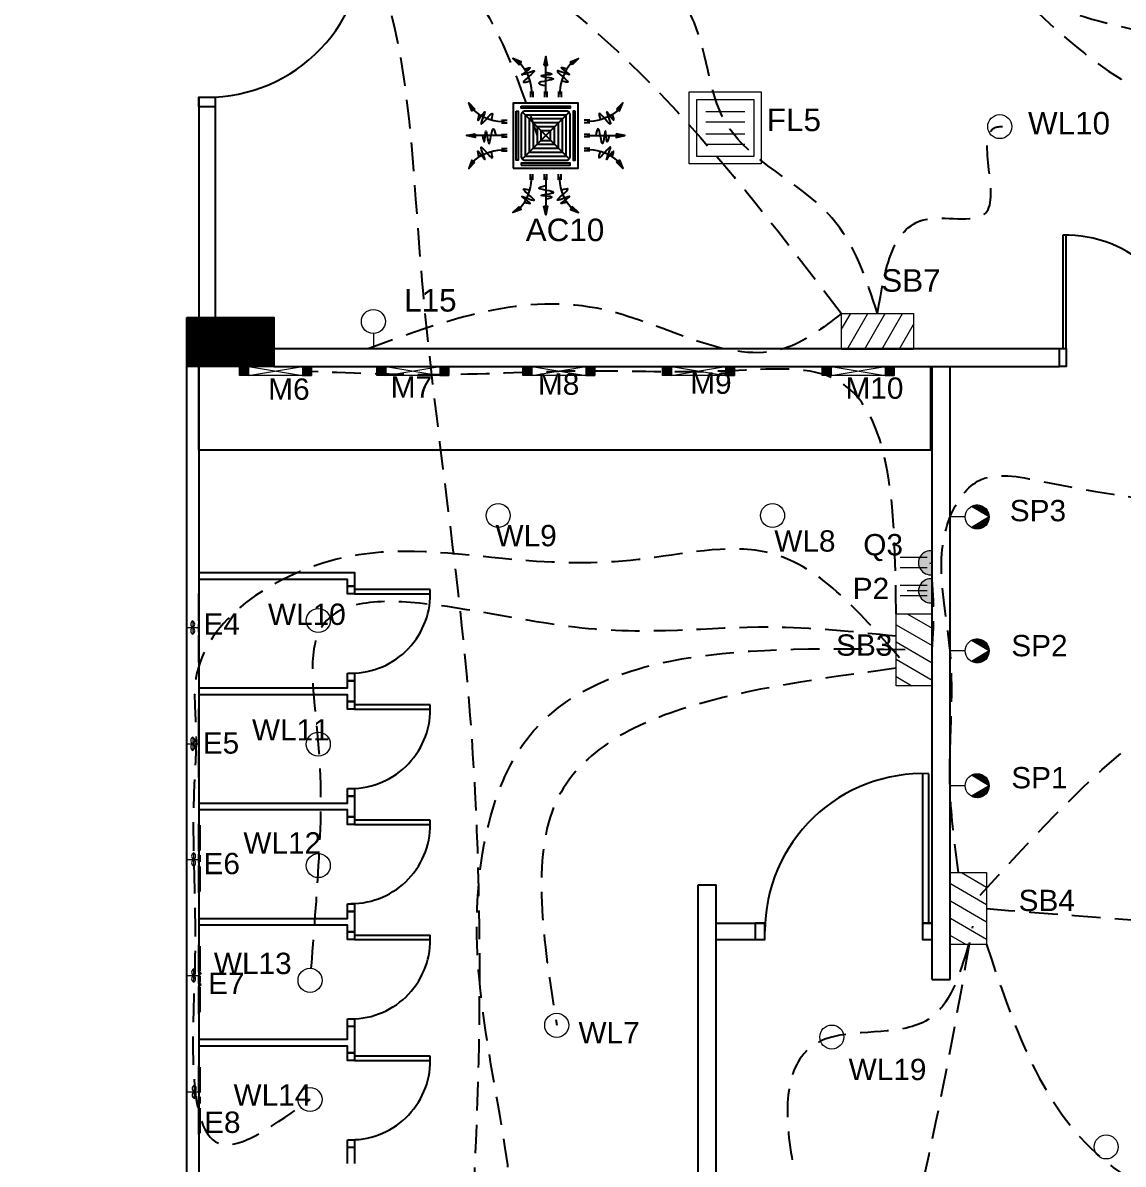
# Model space of a CAD drawing. Header units: inches. Extents: x -913 to 64634, y -1481 to 18188.
# Drawn here: x 2154.4 to 2399.1, y 3250.7 to 3504.4 of the extents above; entities that cross this region are included whole.
import ezdxf

# ---------------------------------------------------------------- set-up
doc = ezdxf.new("R2010")
doc.units = ezdxf.units.IN
doc.header["$MEASUREMENT"] = 0
doc.linetypes.add('HIDDEN', pattern=[9.525, 6.35, -3.175])
for name, color, linetype in [('02', 1, 'Continuous'), ('AC SDB', 14, 'Continuous'), ('AIR', 7, 'Continuous'), ('AIR-00', 8, 'Continuous'), ('AIR-01', 105, 'Continuous'), ('AIR-02', 2, 'Continuous'), ('AIR-04', 40, 'Continuous'), ('ARQ-ALV', 3, 'Continuous'), ('Column', 6, 'Continuous'), ('DB TO SDB', 7, 'Continuous'), ('DB wire', 240, 'Continuous'), ('Door', 130, 'Continuous'), ('SB Wire', 11, 'Continuous'), ('Sofa Washroom', 8, 'Continuous'), ('Wall', 150, 'Continuous'), ('Washroom wall', 244, 'Continuous')]:
    doc.layers.add(name, color=color, linetype=linetype)
doc.layers.add('E. Fixture', color=6, linetype='Continuous', lineweight=20)
doc.layers.add('HATCH', color=251, linetype='Continuous', lineweight=5)
doc.styles.get("Standard").update_dxf_attribs({"font": 'arial.ttf'})

# ---------------------------------------------------------------- blocks, each defined once
blk = doc.blocks.new('14')
at = {"layer": 'E. Fixture'}
for p, q in [((26234, -3909.1), (26234, -3891.1)), ((26225, -3900.1), (26243, -3900.1))]:
    blk.add_line(p, q, dxfattribs=at)
for centre, start, end in [((26229.5, -3902.4), 26.564, 153.436), ((26238.5, -3902.4), 26.564, 153.436), ((26229.5, -3897.9), 206.564, 333.436), ((26238.5, -3897.9), 206.564, 333.436)]:
    blk.add_arc(centre, 5.03, start, end, dxfattribs=at)
blk = doc.blocks.new('05')
at = {"layer": 'E. Fixture'}
blk.add_hatch(color=256, dxfattribs=at).paths.add_polyline_path([(27124.32, -3822.56), (27124.32, -3814.56, 1.138442)])
for p, q in [((27122.65, -3816.83), (27113.67, -3816.83)), ((27124.32, -3822.56), (27124.32, -3814.56)), ((27122.65, -3820.28), (27113.67, -3820.28)), ((27122.65, -3818.56), (27115.97, -3818.56))]:
    blk.add_line(p, q, dxfattribs=at)
blk.add_arc((27123.8, -3818.56), 4.03, 82.5917, 277.4083, dxfattribs=at)
blk = doc.blocks.new('10')
at = {"layer": 'E. Fixture'}
blk.add_hatch(color=256, dxfattribs=at).paths.add_polyline_path([(27132.13, -3831.38), (27132.13, -3823.38, 1.138442)])
for p, q in [((27132.13, -3831.38), (27132.13, -3823.38)), ((27130.46, -3825.65), (27121.48, -3825.65)), ((27130.46, -3829.1), (27121.48, -3829.1))]:
    blk.add_line(p, q, dxfattribs=at)
blk.add_arc((27131.61, -3827.38), 4.03, 82.5917, 277.4083, dxfattribs=at)
blk = doc.blocks.new('69582')
at = {"layer": 'HATCH'}
for p, q in [((1428.68, -3959.17), (1452.68, -3959.17)), ((1428.68, -3983.17), (1428.68, -3959.17)), ((1452.68, -3959.17), (1452.68, -3983.17)), ((1431.18, -3961.67), (1450.18, -3961.67)), ((1431.18, -3980.67), (1431.18, -3961.67)), ((1450.18, -3961.67), (1450.18, -3980.67)), ((1452.68, -3983.17), (1428.68, -3983.17)), ((1450.18, -3980.67), (1431.18, -3980.67))]:
    blk.add_line(p, q, dxfattribs=at)
blk = doc.blocks.new('FCU-13000P (CASSETTE SPLIT)')
at = {"layer": 'AIR-00', "ltscale": 3}
for p, q in [((0, 0.523), (0, 1)), ((-0.193, 0.558), (-0.193, 0.487)), ((-0.162, 0.558), (-0.162, 0.487)), ((-0.016, 0.558), (-0.016, 0.487)), ((0.016, 0.558), (0.016, 0.487)), ((0.162, 0.558), (0.162, 0.487)), ((0.193, 0.558), (0.193, 0.487)), ((-0.558, 0.193), (-0.487, 0.193)), ((-0.558, 0.162), (-0.487, 0.162)), ((0.558, 0.193), (0.487, 0.193)), ((0.558, 0.162), (0.487, 0.162)), ((-0.523, 0), (-1, 0)), ((-0.558, 0.016), (-0.487, 0.016)), ((0.558, 0.016), (0.487, 0.016)), ((0.523, 0), (1, 0)), ((-0.558, -0.016), (-0.487, -0.016)), ((0.558, -0.016), (0.487, -0.016)), ((-0.558, -0.162), (-0.487, -0.162)), ((-0.558, -0.193), (-0.487, -0.193)), ((0.558, -0.162), (0.487, -0.162)), ((0.558, -0.193), (0.487, -0.193)), ((-0.193, -0.558), (-0.193, -0.487)), ((-0.162, -0.558), (-0.162, -0.487)), ((-0.016, -0.558), (-0.016, -0.487)), ((0, -0.523), (0, -1)), ((0.016, -0.558), (0.016, -0.487)), ((0.162, -0.558), (0.162, -0.487)), ((0.193, -0.558), (0.193, -0.487))]:
    blk.add_line(p, q, dxfattribs=at)
at = {"layer": 'AIR-00'}
for p, q in [((0.295, -0.295), (-0.295, 0.295)), ((0.295, 0.295), (-0.295, -0.295))]:
    blk.add_line(p, q, dxfattribs=at)
at = {"layer": 'AIR-00', "ltscale": 3}
for points in [[(-0.335, 0.895), (-0.311, 0.932), (-0.416, 0.973)], [(-0.022, 0.89), (0.022, 0.89), (0, 1)], [(0.335, 0.895), (0.311, 0.932), (0.416, 0.973)], [(-0.895, 0.335), (-0.932, 0.311), (-0.973, 0.416)], [(0.895, 0.335), (0.932, 0.311), (0.973, 0.416)], [(-0.89, 0.022), (-0.89, -0.022), (-1, 0)], [(0.89, 0.022), (0.89, -0.022), (1, 0)], [(-0.895, -0.335), (-0.932, -0.311), (-0.973, -0.416)], [(0.895, -0.335), (0.932, -0.311), (0.973, -0.416)], [(-0.335, -0.895), (-0.311, -0.932), (-0.416, -0.973)], [(-0.022, -0.89), (0.022, -0.89), (0, -1)], [(0.335, -0.895), (0.311, -0.932), (0.416, -0.973)]]:
    blk.add_lwpolyline(points, close=True, dxfattribs=at)
at = {"layer": 'AIR-00'}
for points in [[(-0.323, 0.914, -0.171809), (-0.178, 0.558), (-0.178, 0.522)], [(0.323, 0.914, 0.171809), (0.178, 0.558), (0.178, 0.522)], [(-0.914, 0.323, 0.171809), (-0.558, 0.178), (-0.522, 0.178)], [(0.914, 0.323, -0.171809), (0.558, 0.178), (0.522, 0.178)], [(-0.914, -0.323, -0.171809), (-0.558, -0.178), (-0.522, -0.178)], [(0.914, -0.323, 0.171809), (0.558, -0.178), (0.522, -0.178)], [(-0.323, -0.914, 0.171809), (-0.178, -0.558), (-0.178, -0.522)], [(0.323, -0.914, -0.171809), (0.178, -0.558), (0.178, -0.522)]]:
    blk.add_lwpolyline(points, format="xyb", dxfattribs=at)
for points in [[(-0.26, -0.26), (0.26, -0.26), (0.26, 0.26), (-0.26, 0.26)], [(-0.21, -0.21), (0.21, -0.21), (0.21, 0.21), (-0.21, 0.21)], [(-0.16, -0.16), (0.16, -0.16), (0.16, 0.16), (-0.16, 0.16)], [(-0.11, -0.11), (0.11, -0.11), (0.11, 0.11), (-0.11, 0.11)], [(-0.06, -0.06), (0.06, -0.06), (0.06, 0.06), (-0.06, 0.06)]]:
    blk.add_lwpolyline(points, close=True, dxfattribs=at)
at = {"layer": 'AIR-00', "ltscale": 3}
for points in [[(-0.268, 0.84), (-0.231, 0.852), (-0.134, 0.882), (-0.422, 0.704), (0.005, 0.903), (-0.358, 0.645), (-0.239, 0.678), (-0.199, 0.69)], [(0.268, 0.84), (0.231, 0.852), (0.134, 0.882), (0.422, 0.704), (-0.005, 0.903), (0.358, 0.645), (0.239, 0.678), (0.199, 0.69)], [(-0.84, 0.268), (-0.852, 0.231), (-0.882, 0.134), (-0.704, 0.422), (-0.903, -0.005), (-0.645, 0.358), (-0.678, 0.239), (-0.69, 0.199)], [(0.84, 0.268), (0.852, 0.231), (0.882, 0.134), (0.704, 0.422), (0.903, -0.005), (0.645, 0.358), (0.678, 0.239), (0.69, 0.199)], [(-0.84, -0.268), (-0.852, -0.231), (-0.882, -0.134), (-0.704, -0.422), (-0.903, 0.005), (-0.645, -0.358), (-0.678, -0.239), (-0.69, -0.199)], [(0.84, -0.268), (0.852, -0.231), (0.882, -0.134), (0.704, -0.422), (0.903, 0.005), (0.645, -0.358), (0.678, -0.239), (0.69, -0.199)], [(-0.268, -0.84), (-0.231, -0.852), (-0.134, -0.882), (-0.422, -0.704), (0.005, -0.903), (-0.358, -0.645), (-0.239, -0.678), (-0.199, -0.69)], [(0.268, -0.84), (0.231, -0.852), (0.134, -0.882), (0.422, -0.704), (-0.005, -0.903), (0.358, -0.645), (0.239, -0.678), (0.199, -0.69)]]:
    blk.add_open_spline(points, degree=3, knots=[0.0032834, 0.0032834, 0.0032834, 0.0032834, 0.0712567, 0.1924075, 0.3347111, 0.5062145, 0.5813292, 0.5813292, 0.5813292, 0.5813292], dxfattribs=at)
for points in [[(0, 0.8), (0.077, 0.776), (-0.058, 0.755), (0.098, 0.718), (-0.087, 0.663), (0, 0.631)], [(-0.8, 0), (-0.776, -0.077), (-0.755, 0.058), (-0.718, -0.098), (-0.663, 0.087), (-0.631, 0)], [(0.8, 0), (0.776, -0.077), (0.755, 0.058), (0.718, -0.098), (0.663, 0.087), (0.631, 0)], [(0, -0.8), (0.077, -0.776), (-0.058, -0.755), (0.098, -0.718), (-0.087, -0.663), (0, -0.631)]]:
    blk.add_spline(points, degree=3, dxfattribs=at)
for points in [[(-0.416, 0.973), (-0.335, 0.895), (-0.311, 0.932)], [(0, 1), (-0.022, 0.89), (0.022, 0.89)], [(0.416, 0.973), (0.335, 0.895), (0.311, 0.932)], [(-0.973, 0.416), (-0.895, 0.335), (-0.932, 0.311)], [(0.973, 0.416), (0.895, 0.335), (0.932, 0.311)], [(-1, 0), (-0.89, 0.022), (-0.89, -0.022)], [(1, 0), (0.89, 0.022), (0.89, -0.022)], [(-0.973, -0.416), (-0.895, -0.335), (-0.932, -0.311)], [(0.973, -0.416), (0.895, -0.335), (0.932, -0.311)], [(-0.416, -0.973), (-0.335, -0.895), (-0.311, -0.932)], [(0, -1), (-0.022, -0.89), (0.022, -0.89)], [(0.416, -0.973), (0.335, -0.895), (0.311, -0.932)]]:
    blk.add_solid(points, dxfattribs=at)
at = {"layer": 'AIR-01'}
for points in [[(-0.373, 0.31), (-0.348, 0.31), (-0.348, -0.31), (-0.373, -0.31)], [(-0.31, 0.372), (0.31, 0.372), (0.31, 0.348), (-0.31, 0.348)], [(0.372, 0.31), (0.348, 0.31), (0.348, -0.31), (0.372, -0.31)], [(-0.31, -0.373), (0.31, -0.373), (0.31, -0.348), (-0.31, -0.348)]]:
    blk.add_lwpolyline(points, close=True, dxfattribs=at)
at = {"layer": 'AIR-02'}
blk.add_lwpolyline([(-0.26, -0.31), (0.26, -0.31, 0.414214), (0.31, -0.26), (0.31, 0.26, 0.414214), (0.26, 0.31), (-0.26, 0.31, 0.414214), (-0.31, 0.26), (-0.31, -0.26, 0.414214)], format="xyb", close=True, dxfattribs=at)
at = {"layer": 'AIR-04'}
blk.add_lwpolyline([(-0.41, -0.41), (0.41, -0.41), (0.41, 0.41), (-0.41, 0.41)], close=True, dxfattribs=at)

msp = doc.modelspace()

# ---------------------------------------------------------------- hatches: boundary and pattern name
at = {"layer": 'E. Fixture', "lineweight": 5}
h = msp.add_hatch(dxfattribs=at)
h.set_pattern_fill('ANSI31', color=256, scale=26.668912, angle=15, style=0)
h.set_pattern_definition([(60, (-68495.086, 10870.0767), (-2.88699442, 1.666807), [])])
h.paths.add_polyline_path([(2336.47, 3431.79), (2352.47, 3431.79), (2352.47, 3439.79), (2336.47, 3439.79)])
h = msp.add_hatch(dxfattribs=at)
h.set_pattern_fill('ANSI31', color=256, scale=0.5, angle=180, style=0)
h.set_pattern_definition([(225, (2767.19551, 3648.17695), (0.044194174, -0.044194174), [])])
h.paths.add_polyline_path([(2365.33, 3392.25, 0.568998), (2369.27, 3394.59)])
h.paths.add_polyline_path([(2369.27, 3394.59, 0.568998), (2365.33, 3396.94)])
h = msp.add_hatch(dxfattribs=at)
h.set_pattern_fill('ANSI31', color=256, scale=26.668912, angle=105, style=0)
h.set_pattern_definition([(150, (-5081.686, -67474.4726), (-1.666807, -2.88699442), [])])
h.paths.add_polyline_path([(2356.6, 3357.08), (2356.6, 3373.08), (2348.6, 3373.08), (2348.6, 3357.08)])
h = msp.add_hatch(dxfattribs=at)
h.set_pattern_fill('ANSI31', color=256, scale=0.5, angle=180, style=0)
h.set_pattern_definition([(225, (2767.19551, 3618.402), (0.044194174, -0.044194174), [])])
h.paths.add_polyline_path([(2365.33, 3362.48, 0.568998), (2369.27, 3364.82)])
h.paths.add_polyline_path([(2369.27, 3364.82, 0.568998), (2365.33, 3367.16)])
h = msp.add_hatch(dxfattribs=at)
h.set_pattern_fill('ANSI31', color=256, scale=0.5, angle=180, style=0)
h.set_pattern_definition([(225, (2767.19551, 3588.435176), (0.044194174, -0.044194174), [])])
h.paths.add_polyline_path([(2365.33, 3332.51, 0.568998), (2369.27, 3334.85)])
h.paths.add_polyline_path([(2369.27, 3334.85, 0.568998), (2365.33, 3337.2)])
h = msp.add_hatch(dxfattribs=at)
h.set_pattern_fill('ANSI31', color=256, scale=26.668912, angle=105, style=0)
h.set_pattern_definition([(150, (-5069.612, -67532.0284), (-1.666807, -2.88699442), [])])
h.paths.add_polyline_path([(2368.68, 3299.52), (2368.68, 3315.52), (2360.68, 3315.52), (2360.68, 3299.52)])
at = {"layer": 'SB Wire', "linetype": 'HIDDEN'}
h = msp.add_hatch(dxfattribs=at)
h.set_pattern_fill('ANSI31', color=6)
h.set_pattern_definition([(45, (-5061.5, -9336.5), (-0.0883883476, 0.0883883476), [])])
h.paths.add_polyline_path([(2368.26, 3009.97), (2348.95, 3009.97), (2348.95, 2999.05), (2368.26, 2999.05)])
h.paths.add_polyline_path([(2513.16, 3009.97), (2493.85, 3009.97), (2493.85, 2999.05), (2513.16, 2999.05)])
h.paths.add_polyline_path([(2698.02, 3009.9), (2678.71, 3009.9), (2678.71, 2998.99), (2698.02, 2998.99)])
h.paths.add_polyline_path([(2210.25, 3009.97), (2190.94, 3009.97), (2190.94, 2999.05), (2210.25, 2999.05)])
h.paths.add_polyline_path([(2210.25, 3438.95), (2190.94, 3438.95), (2190.94, 3428.03), (2210.25, 3428.03)])
h.paths.add_polyline_path([(2697.99, 3439.1), (2678.68, 3439.1), (2678.68, 3428.19), (2697.99, 3428.19)])

# ---------------------------------------------------------------- linework, layer by layer
at = {"layer": '02'}
for points in [[(2245.01, 3378.44), (2228.17, 3378.44), (2228.17, 3377.48), (2245.03, 3377.48)], [(2245.01, 3352.82), (2228.17, 3352.82), (2228.17, 3351.86), (2245.03, 3351.86)], [(2245.01, 3327.2), (2228.17, 3327.2), (2228.17, 3326.25), (2245.03, 3326.25)], [(2245.01, 3301.58), (2228.17, 3301.58), (2228.17, 3300.63), (2245.03, 3300.63)], [(2245.01, 3274.71), (2228.17, 3274.71), (2228.17, 3273.76), (2245.03, 3273.76)]]:
    msp.add_lwpolyline(points, dxfattribs=at)
at = {"layer": 'AC SDB', "linetype": 'HIDDEN'}
for points in [[(2193.56, 3593.17), (2264.14, 3545.38), (2316.64, 3538.38), (2379.77, 3509.49), (2500.14, 3500.38), (2584.76, 3492.55), (2614.91, 3481.19)], [(2191.85, 3585.28), (2199.56, 3553.85), (2249.74, 3516.88), (2268.75, 3479.37)], [(2234.81, 3053.37), (2381.64, 3096.38), (2385.64, 3099.38), (2397.5, 3176.89), (2504, 3324.39)]]:
    msp.add_spline(points, degree=3, dxfattribs=at)
at = {"layer": 'ARQ-ALV'}
msp.add_line((2356.6, 3300.69), (2356.6, 3304.29), dxfattribs=at)
at = {"layer": 'Column'}
msp.add_lwpolyline([(2190.94, 3438.95), (2210.25, 3438.95), (2210.25, 3428.03), (2190.94, 3428.03)], close=True, dxfattribs=at)
at = {"layer": 'DB TO SDB', "linetype": 'HIDDEN'}
msp.add_spline([(2174.36, 3639.56), (2174.53, 3574.33), (2218.65, 3539.72), (2242.64, 3453.38), (2253.14, 3358.88), (2253.14, 3221.29), (2231.64, 3049.88)], degree=3, dxfattribs=at)
at = {"layer": 'DB wire', "linetype": 'HIDDEN'}
for points in [[(2154.44, 3639.56), (2185.77, 3559.9), (2249.74, 3525.22), (2336.47, 3439.79)], [(2174.36, 3639.56), (2230.64, 3618.88), (2256.14, 3594.89), (2334.3, 3551.38), (2419.59, 3483.38), (2449.82, 3480.18), (2523.11, 3436.27), (2525.08, 3435.51)]]:
    msp.add_spline(points, degree=3, dxfattribs=at)
at = {"layer": 'DB wire', "color": 30, "linetype": 'HIDDEN', "true_color": 0xf26722}
for points in [[(2234.81, 3053.37), (2262.23, 3250.55), (2255.64, 3311.27), (2264.88, 3342.9), (2352.6, 3365.08)], [(2241.95, 3051.41), (2337.17, 3190.31), (2365.64, 3303.64)]]:
    msp.add_spline(points, degree=3, dxfattribs=at)
at = {"layer": 'Door'}
for points in [[(2197.17, 3487.88), (2197.17, 3485.74), (2193.56, 3485.74), (2193.56, 3487.88)], [(2384.89, 3432.02), (2386.41, 3432.02), (2386.41, 3428.02), (2384.89, 3428.02)], [(2226.65, 3379.2), (2228.17, 3379.2), (2228.17, 3377.48), (2226.65, 3377.48)], [(2226.65, 3359.86), (2228.17, 3359.86), (2228.17, 3358.14), (2226.65, 3358.14)], [(2226.65, 3353.58), (2228.17, 3353.58), (2228.17, 3351.86), (2226.65, 3351.86)], [(2226.65, 3334.24), (2228.17, 3334.24), (2228.17, 3332.53), (2226.65, 3332.53)], [(2226.65, 3327.96), (2228.17, 3327.96), (2228.17, 3326.25), (2226.65, 3326.25)], [(2226.65, 3308.62), (2228.17, 3308.62), (2228.17, 3306.91), (2226.65, 3306.91)], [(2319.42, 3304.29), (2317.27, 3304.29), (2317.27, 3300.68), (2319.42, 3300.68)], [(2356.6, 3304.29), (2354.46, 3304.29), (2354.46, 3300.68), (2356.6, 3300.68)], [(2226.65, 3302.34), (2228.17, 3302.34), (2228.17, 3300.63), (2226.65, 3300.63)], [(2226.65, 3283), (2228.17, 3283), (2228.17, 3281.29), (2226.65, 3281.29)], [(2226.65, 3275.47), (2228.17, 3275.47), (2228.17, 3273.76), (2226.65, 3273.76)], [(2226.65, 3256.13), (2228.17, 3256.13), (2228.17, 3254.42), (2226.65, 3254.42)]]:
    msp.add_lwpolyline(points, close=True, dxfattribs=at)
for points in [[(2385.65, 3457.21), (2385.65, 3432.02), (2386.42, 3432.02), (2386.42, 3457.22)], [(2354.46, 3337.53), (2354.46, 3304.29), (2355.88, 3304.29), (2355.88, 3337.5)]]:
    msp.add_lwpolyline(points, dxfattribs=at)
for centre, radius, start, end in [((2195.37, 3522.92), 35.04, 270, 2.3291), ((2386.41, 3430.22), 27, 0, 91.6158), ((2227.41, 3377.48), 17.62, 270, 3.1106), ((2227.41, 3351.86), 17.62, 270, 3.1106), ((2354.46, 3302.49), 35.04, 87.6709, 180), ((2227.41, 3326.25), 17.62, 270, 3.1106), ((2227.41, 3300.63), 17.62, 270, 3.1106), ((2227.41, 3273.76), 17.62, 270, 3.1106)]:
    msp.add_arc(centre, radius, start, end, dxfattribs=at)
at = {"layer": 'E. Fixture', "lineweight": 5}
for p, q in [((2306.27, 3484.74), (2314.93, 3484.74)), ((2306.27, 3484.74), (2314.93, 3484.74)), ((2306.27, 3482.41), (2314.93, 3482.41)), ((2306.27, 3482.41), (2314.93, 3482.41)), ((2306.27, 3479.8), (2314.93, 3479.8)), ((2306.27, 3479.8), (2314.93, 3479.8)), ((2306.27, 3477.43), (2314.93, 3477.43)), ((2306.27, 3477.43), (2314.93, 3477.43)), ((2232.37, 3435.37), (2232.37, 3432.03)), ((2233.38, 3432.03), (2231.36, 3432.03)), ((2204.62, 3426.03), (2216.63, 3428.03)), ((2204.62, 3428.03), (2216.63, 3426.03)), ((2235.12, 3426.03), (2247.13, 3428.03)), ((2235.12, 3428.03), (2247.13, 3426.03)), ((2267.62, 3426.03), (2279.63, 3428.03)), ((2267.62, 3428.03), (2279.63, 3426.03)), ((2298.62, 3426.03), (2310.63, 3428.03)), ((2298.62, 3428.03), (2310.63, 3426.03)), ((2334.12, 3426.03), (2346.13, 3428.03)), ((2334.12, 3428.03), (2346.13, 3426.03)), ((2360.6, 3395.6), (2360.6, 3393.58)), ((2369.27, 3394.59), (2365.33, 3396.94)), ((2363.94, 3394.59), (2360.6, 3394.59)), ((2369.27, 3394.59), (2365.33, 3392.25)), ((2369.27, 3364.82), (2365.33, 3367.16)), ((2360.6, 3365.83), (2360.6, 3363.81)), ((2363.94, 3364.82), (2360.6, 3364.82)), ((2369.27, 3364.82), (2365.33, 3362.48)), ((2369.27, 3334.85), (2365.33, 3337.2)), ((2360.6, 3335.86), (2360.6, 3333.84)), ((2363.94, 3334.85), (2360.6, 3334.85)), ((2369.27, 3334.85), (2365.33, 3332.51))]:
    msp.add_line(p, q, dxfattribs=at)
for points in [[(2336.47, 3439.79), (2352.47, 3439.79), (2352.47, 3431.79), (2336.47, 3431.79)], [(2348.6, 3357.08), (2348.6, 3373.08), (2356.6, 3373.08), (2356.6, 3357.08)], [(2360.68, 3299.52), (2360.68, 3315.52), (2368.68, 3315.52), (2368.68, 3299.52)]]:
    msp.add_lwpolyline(points, close=True, dxfattribs=at)
at = {"layer": 'E. Fixture', "color": 252, "lineweight": 5}
for points in [[(2202.62, 3428.03), (2204.62, 3428.03), (2204.62, 3426.03), (2202.62, 3426.03)], [(2218.63, 3428.03), (2216.63, 3428.03), (2216.63, 3426.03), (2218.63, 3426.03)], [(2233.12, 3428.03), (2235.12, 3428.03), (2235.12, 3426.03), (2233.12, 3426.03)], [(2249.13, 3428.03), (2247.13, 3428.03), (2247.13, 3426.03), (2249.13, 3426.03)], [(2265.62, 3428.03), (2267.62, 3428.03), (2267.62, 3426.03), (2265.62, 3426.03)], [(2281.63, 3428.03), (2279.63, 3428.03), (2279.63, 3426.03), (2281.63, 3426.03)], [(2296.62, 3428.03), (2298.62, 3428.03), (2298.62, 3426.03), (2296.62, 3426.03)], [(2312.63, 3428.03), (2310.63, 3428.03), (2310.63, 3426.03), (2312.63, 3426.03)], [(2332.12, 3428.03), (2334.12, 3428.03), (2334.12, 3426.03), (2332.12, 3426.03)], [(2348.13, 3428.03), (2346.13, 3428.03), (2346.13, 3426.03), (2348.13, 3426.03)], [(2202.79, 3427.87), (2204.46, 3427.87), (2204.46, 3426.2), (2202.79, 3426.2)], [(2202.96, 3427.7), (2204.29, 3427.7), (2204.29, 3426.37), (2202.96, 3426.37)], [(2203.12, 3427.53), (2204.12, 3427.53), (2204.12, 3426.53), (2203.12, 3426.53)], [(2203.29, 3427.37), (2203.96, 3427.37), (2203.96, 3426.7), (2203.29, 3426.7)], [(2203.46, 3427.2), (2203.79, 3427.2), (2203.79, 3426.87), (2203.46, 3426.87)], [(2218.46, 3427.87), (2216.79, 3427.87), (2216.79, 3426.2), (2218.46, 3426.2)], [(2218.29, 3427.7), (2216.96, 3427.7), (2216.96, 3426.37), (2218.29, 3426.37)], [(2218.13, 3427.53), (2217.13, 3427.53), (2217.13, 3426.53), (2218.13, 3426.53)], [(2217.96, 3427.37), (2217.29, 3427.37), (2217.29, 3426.7), (2217.96, 3426.7)], [(2217.79, 3427.2), (2217.46, 3427.2), (2217.46, 3426.87), (2217.79, 3426.87)], [(2233.29, 3427.87), (2234.96, 3427.87), (2234.96, 3426.2), (2233.29, 3426.2)], [(2233.46, 3427.7), (2234.79, 3427.7), (2234.79, 3426.37), (2233.46, 3426.37)], [(2233.62, 3427.53), (2234.62, 3427.53), (2234.62, 3426.53), (2233.62, 3426.53)], [(2233.79, 3427.37), (2234.46, 3427.37), (2234.46, 3426.7), (2233.79, 3426.7)], [(2233.96, 3427.2), (2234.29, 3427.2), (2234.29, 3426.87), (2233.96, 3426.87)], [(2248.96, 3427.87), (2247.29, 3427.87), (2247.29, 3426.2), (2248.96, 3426.2)], [(2248.79, 3427.7), (2247.46, 3427.7), (2247.46, 3426.37), (2248.79, 3426.37)], [(2248.63, 3427.53), (2247.63, 3427.53), (2247.63, 3426.53), (2248.63, 3426.53)], [(2248.46, 3427.37), (2247.79, 3427.37), (2247.79, 3426.7), (2248.46, 3426.7)], [(2248.29, 3427.2), (2247.96, 3427.2), (2247.96, 3426.87), (2248.29, 3426.87)], [(2265.79, 3427.87), (2267.46, 3427.87), (2267.46, 3426.2), (2265.79, 3426.2)], [(2265.96, 3427.7), (2267.29, 3427.7), (2267.29, 3426.37), (2265.96, 3426.37)], [(2266.12, 3427.53), (2267.12, 3427.53), (2267.12, 3426.53), (2266.12, 3426.53)], [(2266.29, 3427.37), (2266.96, 3427.37), (2266.96, 3426.7), (2266.29, 3426.7)], [(2266.46, 3427.2), (2266.79, 3427.2), (2266.79, 3426.87), (2266.46, 3426.87)], [(2281.46, 3427.87), (2279.79, 3427.87), (2279.79, 3426.2), (2281.46, 3426.2)], [(2281.29, 3427.7), (2279.96, 3427.7), (2279.96, 3426.37), (2281.29, 3426.37)], [(2281.13, 3427.53), (2280.13, 3427.53), (2280.13, 3426.53), (2281.13, 3426.53)], [(2280.96, 3427.37), (2280.29, 3427.37), (2280.29, 3426.7), (2280.96, 3426.7)], [(2280.79, 3427.2), (2280.46, 3427.2), (2280.46, 3426.87), (2280.79, 3426.87)], [(2296.79, 3427.87), (2298.46, 3427.87), (2298.46, 3426.2), (2296.79, 3426.2)], [(2296.96, 3427.7), (2298.29, 3427.7), (2298.29, 3426.37), (2296.96, 3426.37)], [(2297.12, 3427.53), (2298.12, 3427.53), (2298.12, 3426.53), (2297.12, 3426.53)], [(2297.29, 3427.37), (2297.96, 3427.37), (2297.96, 3426.7), (2297.29, 3426.7)], [(2297.46, 3427.2), (2297.79, 3427.2), (2297.79, 3426.87), (2297.46, 3426.87)], [(2312.46, 3427.87), (2310.79, 3427.87), (2310.79, 3426.2), (2312.46, 3426.2)], [(2312.29, 3427.7), (2310.96, 3427.7), (2310.96, 3426.37), (2312.29, 3426.37)], [(2312.13, 3427.53), (2311.13, 3427.53), (2311.13, 3426.53), (2312.13, 3426.53)], [(2311.96, 3427.37), (2311.29, 3427.37), (2311.29, 3426.7), (2311.96, 3426.7)], [(2311.79, 3427.2), (2311.46, 3427.2), (2311.46, 3426.87), (2311.79, 3426.87)], [(2332.29, 3427.87), (2333.96, 3427.87), (2333.96, 3426.2), (2332.29, 3426.2)], [(2332.46, 3427.7), (2333.79, 3427.7), (2333.79, 3426.37), (2332.46, 3426.37)], [(2332.62, 3427.53), (2333.62, 3427.53), (2333.62, 3426.53), (2332.62, 3426.53)], [(2332.79, 3427.37), (2333.46, 3427.37), (2333.46, 3426.7), (2332.79, 3426.7)], [(2332.96, 3427.2), (2333.29, 3427.2), (2333.29, 3426.87), (2332.96, 3426.87)], [(2347.96, 3427.87), (2346.29, 3427.87), (2346.29, 3426.2), (2347.96, 3426.2)], [(2347.79, 3427.7), (2346.46, 3427.7), (2346.46, 3426.37), (2347.79, 3426.37)], [(2347.63, 3427.53), (2346.63, 3427.53), (2346.63, 3426.53), (2347.63, 3426.53)], [(2347.46, 3427.37), (2346.79, 3427.37), (2346.79, 3426.7), (2347.46, 3426.7)], [(2347.29, 3427.2), (2346.96, 3427.2), (2346.96, 3426.87), (2347.29, 3426.87)]]:
    msp.add_lwpolyline(points, close=True, dxfattribs=at)
for points in [[(2202.62, 3428.03), (2218.63, 3428.03), (2218.63, 3426.03), (2202.62, 3426.03), (2202.62, 3428.03)], [(2233.12, 3428.03), (2249.13, 3428.03), (2249.13, 3426.03), (2233.12, 3426.03), (2233.12, 3428.03)], [(2265.62, 3428.03), (2281.63, 3428.03), (2281.63, 3426.03), (2265.62, 3426.03), (2265.62, 3428.03)], [(2296.62, 3428.03), (2312.63, 3428.03), (2312.63, 3426.03), (2296.62, 3426.03), (2296.62, 3428.03)], [(2332.12, 3428.03), (2348.13, 3428.03), (2348.13, 3426.03), (2332.12, 3426.03), (2332.12, 3428.03)]]:
    msp.add_lwpolyline(points, dxfattribs=at)
at = {"layer": 'E. Fixture', "lineweight": 5}
for centre in [(2371.62, 3481.36), (2232.37, 3438.03), (2260.12, 3394.91), (2321.12, 3394.91), (2366.61, 3394.59), (2220.13, 3371.58), (2366.61, 3364.82), (2220.13, 3344.08), (2366.61, 3334.85), (2220.13, 3317.08), (2218.29, 3291.58), (2273.13, 3281.58), (2334.28, 3278.98), (2218.29, 3265.08), (2395.28, 3254.54)]:
    msp.add_circle(centre, 2.67, dxfattribs=at)
at = {"layer": 'SB Wire', "linetype": 'HIDDEN'}
msp.add_arc((2256.94, 3372.96), 99.97, 355.4797, 6.5759, dxfattribs=at)
for points in [[(2344.47, 3439.79), (2334.28, 3461.12), (2310.6, 3482.41), (2303, 3506), (2277.11, 3523.74), (2270.9, 3524.64)], [(2344.47, 3439.79), (2355.85, 3460.88), (2368.76, 3462.49), (2371.62, 3481.36), (2372.26, 3481.36)], [(2336.47, 3439.79), (2323.72, 3432.03), (2283.8, 3440.62), (2231.36, 3432.03)], [(2348.6, 3373.08), (2333.12, 3426.03), (2310.63, 3427.03), (2279.63, 3427.03), (2247.29, 3426.2), (2216.63, 3427.03)], [(2362.46, 3315.52), (2360.6, 3333.84), (2360.6, 3364.82), (2360.6, 3394.59), (2366.71, 3402.52), (2380.98, 3402.52), (2441.18, 3397.03), (2563.51, 3418.9), (2627.53, 3410.79)], [(2349.3, 3363.29), (2319.73, 3386.77), (2291.32, 3385.11), (2263.49, 3385.11), (2223.99, 3385.11), (2192.93, 3358.74), (2192.93, 3346.8), (2192.48, 3333.67), (2192.65, 3309.4), (2192.65, 3294.05), (2198.7, 3255.15), (2218.29, 3265.08)], [(2348.6, 3368.09), (2320.63, 3370.08), (2277.13, 3370.08), (2220.18, 3368.91), (2220.13, 3344.08), (2220.13, 3317.08), (2218.29, 3291.58)], [(2348.6, 3360.96), (2273.13, 3331.58), (2273.13, 3281.58)], [(2367.27, 3310.51), (2437.04, 3359.46), (2507.14, 3340.88), (2573.86, 3355.21), (2587.29, 3358.61)], [(2368.68, 3307.52), (2447.04, 3302.25), (2587.29, 3301.13)], [(2364.68, 3299.52), (2355.68, 3282.84), (2334.28, 3278.98), (2334.23, 3218.92)], [(2368.68, 3299.52), (2392.92, 3253.3), (2445.71, 3238.15), (2508.58, 3265.66), (2589.19, 3242.5)]]:
    msp.add_spline(points, degree=3, dxfattribs=at)
at = {"layer": 'Sofa Washroom'}
for p, q in [((2193.56, 3371.52), (2193.56, 3377.59)), ((2193.56, 3369.01), (2193.56, 3370.84)), ((2193.56, 3362.25), (2193.56, 3368.33)), ((2193.56, 3345.9), (2193.56, 3351.98)), ((2193.56, 3343.39), (2193.56, 3345.22)), ((2193.56, 3336.64), (2193.56, 3342.71)), ((2193.56, 3320.29), (2193.56, 3326.36)), ((2193.56, 3325.61), (2193.89, 3325.61)), ((2193.56, 3325), (2193.89, 3325)), ((2193.89, 3320.48), (2193.89, 3326.04)), ((2193.56, 3322), (2193.89, 3322)), ((2193.56, 3321.39), (2193.89, 3321.39)), ((2193.56, 3317.77), (2193.56, 3319.61)), ((2193.89, 3317.96), (2193.89, 3319.41)), ((2193.56, 3311.02), (2193.56, 3317.09)), ((2193.89, 3311.34), (2193.89, 3316.9)), ((2193.56, 3315.98), (2193.89, 3315.98)), ((2193.56, 3315.38), (2193.89, 3315.38)), ((2193.56, 3312.37), (2193.89, 3312.37)), ((2193.56, 3311.77), (2193.89, 3311.77)), ((2193.56, 3293.41), (2193.56, 3299.49)), ((2193.56, 3298.73), (2193.89, 3298.73)), ((2193.89, 3293.61), (2193.89, 3299.16)), ((2193.56, 3298.13), (2193.89, 3298.13)), ((2193.56, 3295.12), (2193.89, 3295.12)), ((2193.56, 3294.52), (2193.89, 3294.52)), ((2194, 3293.15), (2193.56, 3293.41)), ((2193.56, 3292.73), (2194, 3293)), ((2193.56, 3290.9), (2193.56, 3292.73)), ((2194, 3290.64), (2193.56, 3290.9)), ((2193.89, 3291.09), (2193.89, 3292.54)), ((2194, 3293), (2194, 3293.15)), ((2193.56, 3290.22), (2194, 3290.48)), ((2193.56, 3284.15), (2193.56, 3290.22)), ((2193.56, 3289.11), (2193.89, 3289.11)), ((2193.56, 3288.51), (2193.89, 3288.51)), ((2193.89, 3284.47), (2193.89, 3290.03)), ((2194, 3290.48), (2194, 3290.64)), ((2193.56, 3285.5), (2193.89, 3285.5)), ((2193.56, 3284.9), (2193.89, 3284.9)), ((2193.56, 3266.54), (2193.56, 3272.61)), ((2193.56, 3271.86), (2193.89, 3271.86)), ((2193.56, 3271.26), (2193.89, 3271.26)), ((2193.89, 3266.74), (2193.89, 3272.29)), ((2193.56, 3268.25), (2193.89, 3268.25)), ((2193.56, 3267.65), (2193.89, 3267.65)), ((2193.56, 3264.03), (2193.56, 3265.86)), ((2193.89, 3264.22), (2193.89, 3265.67)), ((2193.56, 3257.28), (2193.56, 3263.35)), ((2193.89, 3257.6), (2193.89, 3263.15)), ((2193.56, 3262.24), (2193.89, 3262.24)), ((2193.56, 3261.64), (2193.89, 3261.64)), ((2193.56, 3258.63), (2193.89, 3258.63)), ((2193.56, 3258.03), (2193.89, 3258.03))]:
    msp.add_line(p, q, dxfattribs=at)
at = {"layer": 'Sofa Washroom', "ltscale": 3}
msp.add_lwpolyline([(2356.25, 3428.03), (2356.25, 3409.44), (2193.56, 3409.44), (2193.56, 3428.03)], dxfattribs=at)
at = {"layer": 'Wall'}
for p, q in [((2193.56, 3487.88), (2193.56, 3438.95)), ((2197.17, 3485.74), (2197.17, 3438.95)), ((2210.25, 3432.03), (2386.43, 3432.03)), ((2190.94, 3009.97), (2190.94, 3428.03)), ((2193.56, 3428.03), (2193.56, 3009.97)), ((2210.25, 3428.03), (2360.6, 3428.03)), ((2356.6, 3291.79), (2356.6, 3428.03)), ((2360.6, 3291.79), (2360.6, 3428.03)), ((2360.6, 3428.03), (2384.91, 3428.03)), ((2304.6, 3188.24), (2304.6, 3312.82)), ((2304.6, 3312.82), (2308.6, 3312.82)), ((2308.6, 3188.24), (2308.6, 3312.82)), ((2308.6, 3304.27), (2319.46, 3304.27)), ((2354.46, 3304.27), (2356.6, 3304.27)), ((2308.6, 3300.69), (2319.42, 3300.69)), ((2308.6, 3300.69), (2319.42, 3300.69)), ((2354.46, 3300.69), (2356.6, 3300.69)), ((2354.46, 3300.69), (2356.6, 3300.69)), ((2356.6, 3291.79), (2360.6, 3291.79))]:
    msp.add_line(p, q, dxfattribs=at)
at = {"layer": 'Washroom wall'}
for p, q in [((2228.15, 3379.2), (2226.65, 3379.2)), ((2228.15, 3353.58), (2226.65, 3353.58)), ((2228.15, 3327.96), (2226.65, 3327.96)), ((2228.15, 3302.34), (2226.65, 3302.34)), ((2228.15, 3281.29), (2226.65, 3281.29)), ((2228.15, 3275.47), (2226.65, 3275.47)), ((2228.15, 3254.42), (2226.65, 3254.42))]:
    msp.add_line(p, q, dxfattribs=at)
for points in [[(2193.56, 3382.21), (2228.15, 3382.21), (2228.15, 3379.2)], [(2226.65, 3379.2), (2226.65, 3380.7), (2193.56, 3380.7)], [(2193.56, 3356.59), (2226.65, 3356.59), (2226.65, 3358.14), (2228.15, 3358.14), (2228.15, 3353.58)], [(2226.65, 3353.58), (2226.65, 3355.08), (2193.56, 3355.08)], [(2193.56, 3330.97), (2226.65, 3330.97), (2226.65, 3332.53), (2228.15, 3332.53), (2228.15, 3327.96)], [(2226.65, 3327.96), (2226.65, 3329.47), (2193.56, 3329.47)], [(2193.56, 3305.35), (2226.65, 3305.35), (2226.65, 3306.91), (2228.15, 3306.91), (2228.15, 3302.34)], [(2226.65, 3302.34), (2226.65, 3303.85), (2193.56, 3303.85)], [(2193.56, 3278.48), (2226.65, 3278.48), (2226.65, 3281.29)], [(2228.15, 3281.29), (2228.15, 3275.47)], [(2226.65, 3275.47), (2226.65, 3276.98), (2193.56, 3276.98)], [(2226.65, 3250.84), (2226.65, 3254.42)], [(2228.15, 3254.42), (2228.15, 3250.84)]]:
    msp.add_lwpolyline(points, dxfattribs=at)

# ---------------------------------------------------------------- block references
at = {"layer": 'AIR', "xscale": 17.59469228073295, "yscale": 17.59469228073295, "zscale": 17.59469228073295}
msp.add_blockref('FCU-13000P (CASSETTE SPLIT)', (2270.69, 3479.37), dxfattribs=at)
at = {"layer": 'E. Fixture', "lineweight": 5, "xscale": 0.6667228028454701, "yscale": 0.6667228028436512, "zscale": 0.6667228028454701}
for name, p in [('10', (-15733.01, 5936.21)), ('05', (-15727.8, 5924.09))]:
    msp.add_blockref(name, p, dxfattribs=at)
at = {"layer": 'E. Fixture', "lineweight": 5, "xscale": 0.1633701471540731, "yscale": 0.1633701471540731, "zscale": 0.1633701471540731, "rotation": 270}
for p in [(2829.39, 7655.85), (2829.4, 7630.03), (2829.57, 7604.31), (2829.58, 7578.49), (2829.71, 7552.63)]:
    msp.add_blockref('14', p, dxfattribs=at)
at = {"layer": 'HATCH', "lineweight": 5, "xscale": 0.6667228028454701, "yscale": 0.6667228028436512, "zscale": 0.6667228028454701}
msp.add_blockref('69582', (1350.07, 6128.75), dxfattribs=at)
msp.add_blockref('69582', (1350.07, 6128.75), dxfattribs=at)

# ---------------------------------------------------------------- texts
at = {"layer": 'DB TO SDB', "linetype": 'HIDDEN'}
for s, height, p in [('FL5', 5, (2319.85, 3480.36)), ('WL10', 5, (2377.9, 3479.64)), ('AC10', 5, (2266.24, 3455.91)), ('SB7', 5, (2345.29, 3444.67)), ('L15', 5, (2239.22, 3440.25)), ('M6', 4.74, (2209, 3420.64)), ('M7', 4.74, (2236.22, 3421.08)), ('M8', 4.74, (2268.96, 3421.75)), ('M9', 4.74, (2302.82, 3421.97)), ('M10', 4.74, (2337.33, 3420.86)), ('SP3', 4.74, (2373.85, 3393.64)), ('WL9', 4.74, (2259.53, 3388.08)), ('WL8', 4.74, (2321.5, 3386.89)), ('Q3', 4.74, (2341.28, 3386.06)), ('P2', 4.74, (2338.93, 3376.33)), ('WL10', 4.74, (2208.94, 3370.59)), ('E4', 4.74, (2194.61, 3368.44)), ('SB3', 4.74, (2335.24, 3363.74)), ('SP2', 4.74, (2374.19, 3363.62)), ('WL11', 4.74, (2205.38, 3344.9)), ('E5', 4.74, (2194.44, 3341.98)), ('SP1', 4.74, (2374.19, 3334.26)), ('WL12', 4.74, (2203.47, 3319.76)), ('E6', 4.74, (2194.61, 3315.18)), ('SB4', 4.74, (2375.82, 3306.97)), ('WL13', 4.74, (2196.91, 3292.98)), ('E7', 4.74, (2195.65, 3288.55)), ('WL7', 4.74, (2277.97, 3277.58)), ('WL19', 4.74, (2338.03, 3269.4)), ('WL14', 4.74, (2201.28, 3263.74)), ('E8', 4.74, (2194.74, 3257.66))]:
    msp.add_text(s, height=height, dxfattribs=at).set_placement(p)

doc.saveas('drawing.dxf')
